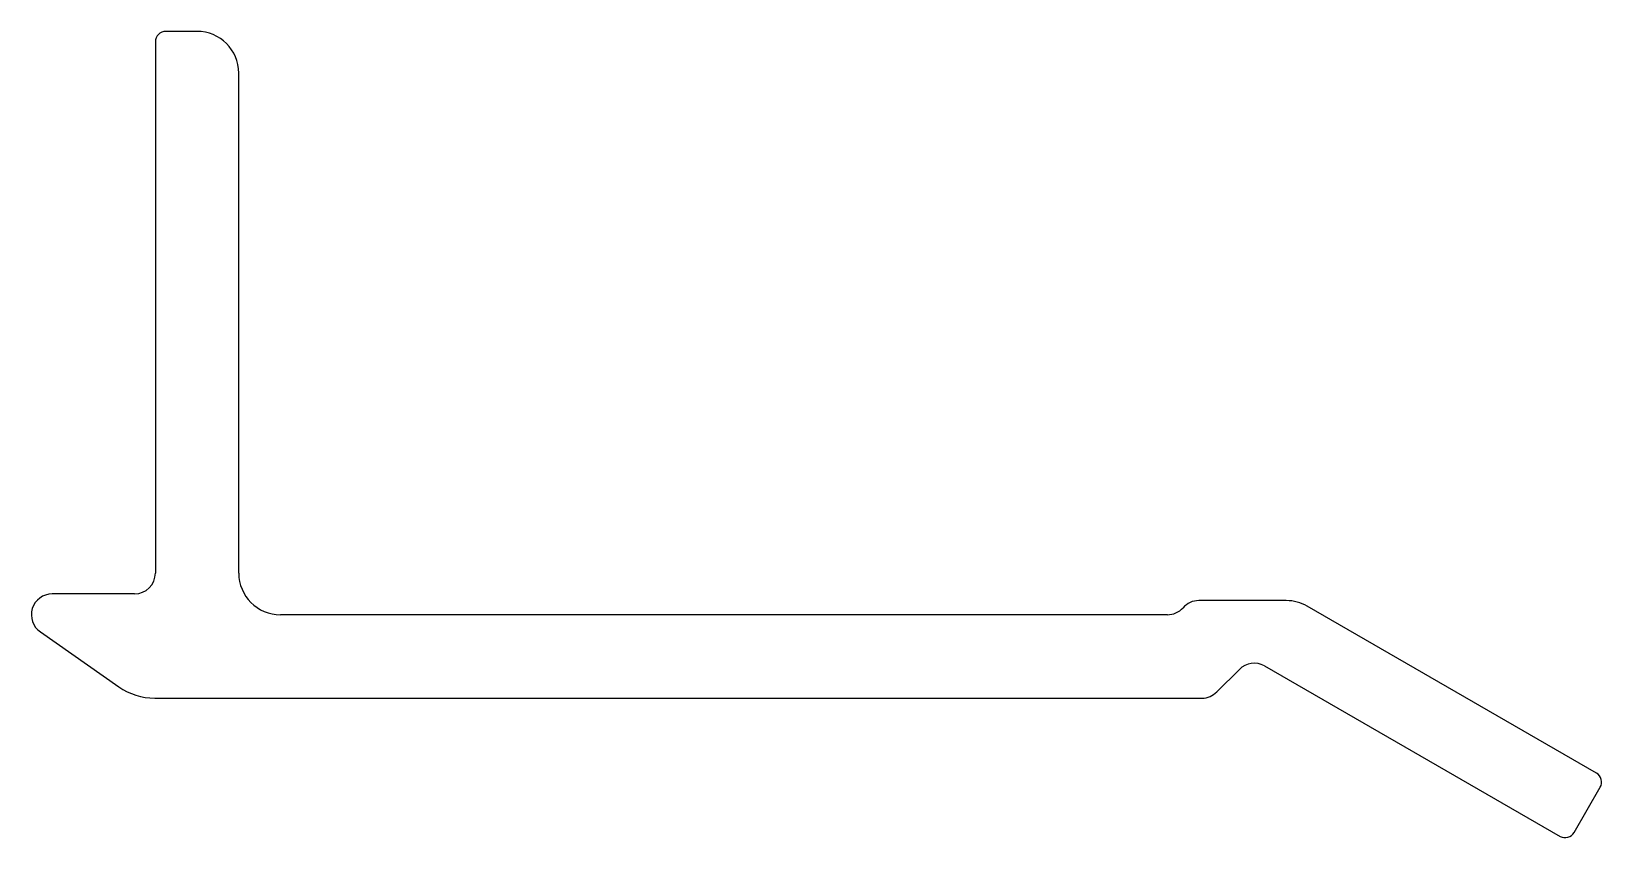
# Model space of a CAD drawing. Extents: x 1472.6 to 1547.9, y 1901 to 1939.6.
import ezdxf

# ---------------------------------------------------------------- set-up
doc = ezdxf.new("R2010")
doc.units = 0
doc.layers.get('0').update_dxf_attribs({"linetype": 'CONTINUOUS'})

msp = doc.modelspace()

# ---------------------------------------------------------------- linework, layer by layer
for p, q in [((1480.503, 1939.649), (1479.003, 1939.649)), ((1478.503, 1939.149), (1478.503, 1913.649)), ((1482.503, 1913.649), (1482.503, 1937.649)), ((1477.503, 1912.649), (1473.559, 1912.649)), ((1532.733, 1912.328), (1528.54, 1912.328)), ((1547.603, 1904.052), (1533.733, 1912.06)), ((1527.032, 1911.649), (1484.503, 1911.649)), ((1472.995, 1910.823), (1476.754, 1908.192)), ((1529.404, 1907.95), (1530.482, 1909.027)), ((1531.688, 1909.199), (1545.863, 1901.015)), ((1478.474, 1907.649), (1528.689, 1907.649)), ((1546.536, 1901.204), (1547.786, 1903.369))]:
    msp.add_line(p, q)
for centre, radius, start, end in [((1479.003, 1939.149), 0.5, 90, 180), ((1480.503, 1937.649), 2, 0, 90), ((1477.503, 1913.649), 1, 270, 0), ((1484.503, 1913.649), 2, 180, 270), ((1473.559, 1911.649), 1, 90, 235.65712), ((1527.032, 1912.649), 1, 270, 318.77969), ((1528.534, 1911.328), 1, 89.66639, 138.56059), ((1532.733, 1910.328), 2, 59.99945, 90), ((1531.197, 1908.328), 1, 60.57786, 135.64095), ((1478.474, 1910.649), 3, 234.9987, 270), ((1528.689, 1908.649), 1, 270, 315.64095), ((1547.353, 1903.619), 0.5, 329.9997, 59.99974), ((1546.103, 1901.454), 0.5, 241.31265, 329.99972)]:
    msp.add_arc(centre, radius, start, end)

doc.saveas('drawing.dxf')
